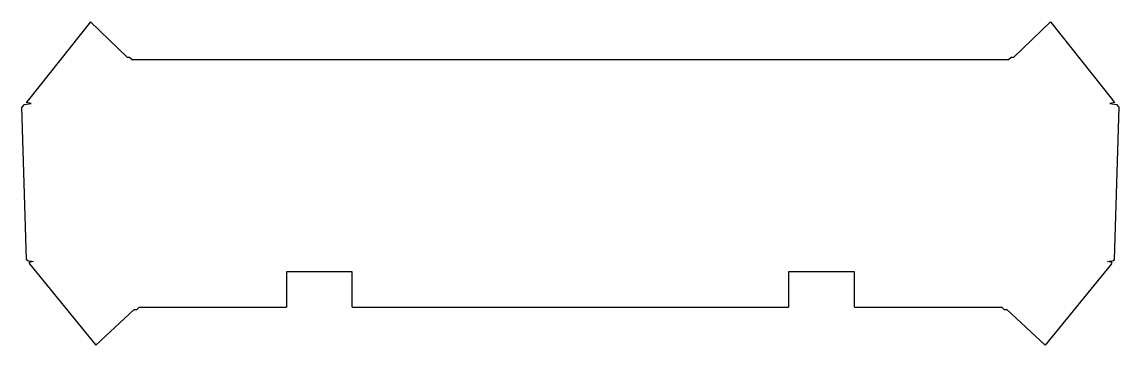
# Model space of a CAD drawing. Extents: x -999 to 999, y 6744 to 7333.
import ezdxf

# ---------------------------------------------------------------- set-up
doc = ezdxf.new("R2010")
doc.units = 0
doc.layers.get('0').update_dxf_attribs({"linetype": 'CONTINUOUS'})

msp = doc.modelspace()

# ---------------------------------------------------------------- linework, layer by layer
for p, q in [((-874.7, 7332.8), (-987.4, 7190.8)), ((-807.2, 7268), (-874.7, 7332.8)), ((874.7, 7332.8), (807.2, 7268)), ((874.7, 7332.8), (987.5, 7190.8)), ((-802.6, 7268), (-807.2, 7268)), ((-802.6, 7268), (-798.1, 7263.6)), ((798.1, 7263.6), (-798.1, 7263.6)), ((802.6, 7268), (798.1, 7263.6)), ((807.2, 7268), (802.6, 7268)), ((-995.2, 7182.2), (-999.4, 7177.5)), ((-991.1, 6900), (-999.4, 7177.5)), ((-995.2, 7182.2), (-982.6, 7184.2)), ((-987.4, 7190.8), (-991.6, 7186.2)), ((-982.6, 7184.2), (-991.6, 7186.2)), ((991.7, 7186.2), (982.7, 7184.2)), ((982.7, 7184.2), (995.3, 7182.2)), ((991.7, 7186.2), (987.5, 7190.8)), ((991.2, 6900), (999.5, 7177.5)), ((999.5, 7177.5), (995.3, 7182.2)), ((-991.1, 6900), (-989.7, 6898)), ((-989.7, 6898), (-978.4, 6896)), ((978.4, 6896), (989.8, 6898)), ((989.8, 6898), (991.2, 6900)), ((-978.4, 6896), (-986.8, 6894)), ((-986.8, 6894), (-985.4, 6892.1)), ((-985.4, 6892.1), (-864.5, 6743.8)), ((-397.5, 6877.2), (-517.5, 6877.2)), ((-517.5, 6877.2), (-517.5, 6812.9)), ((-397.5, 6812.9), (-397.5, 6877.2)), ((517.5, 6877.2), (397.5, 6877.2)), ((397.5, 6877.2), (397.5, 6812.9)), ((517.5, 6812.9), (517.5, 6877.2)), ((985.4, 6892.1), (864.6, 6743.8)), ((986.9, 6894), (978.4, 6896)), ((985.4, 6892.1), (986.9, 6894)), ((-864.5, 6743.8), (-794.8, 6808.7)), ((-794.8, 6808.7), (-790.2, 6808.7)), ((-785.7, 6812.9), (-790.2, 6808.7)), ((-785.7, 6812.9), (-517.5, 6812.9)), ((-397.5, 6812.9), (397.5, 6812.9)), ((517.5, 6812.9), (785.7, 6812.9)), ((785.7, 6812.9), (790.2, 6808.7)), ((790.2, 6808.7), (794.8, 6808.7)), ((794.8, 6808.7), (864.6, 6743.8))]:
    msp.add_line(p, q)

doc.saveas('drawing.dxf')
